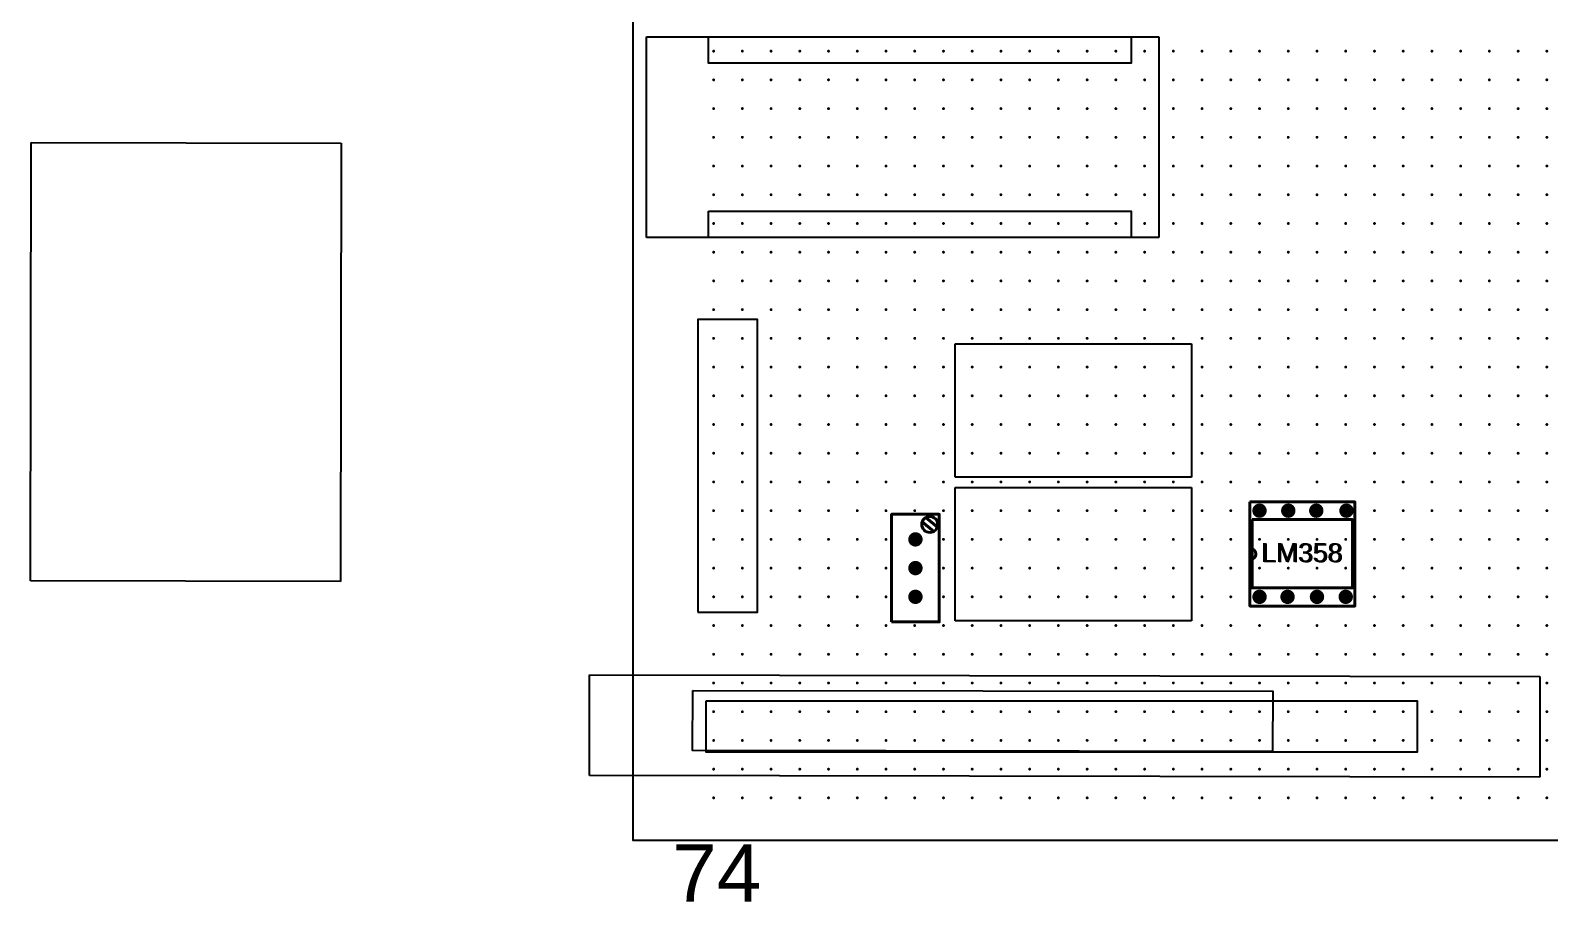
# Model space of a CAD drawing. Header units: inches. Extents: x 11.6 to 54.3, y -6.1 to 10.7.
# Drawn here: x 41.52 to 46.81, y -0.36 to 2.67 of the extents above; entities that cross this region are included whole.
import ezdxf

# ---------------------------------------------------------------- set-up
doc = ezdxf.new("R2010")
doc.units = ezdxf.units.IN
doc.header["$MEASUREMENT"] = 0
for name, color, linetype in [('dots', 7, 'Continuous'), ('IMAGES', 7, 'Continuous'), ('Wiring', 7, 'Continuous')]:
    doc.layers.add(name, color=color, linetype=linetype)
doc.styles.get("Standard").update_dxf_attribs({"font": 'arial.ttf'})
picture_1 = doc.add_image_def('image4.dib', size_in_pixel=(1542, 163))
picture_2 = doc.add_image_def('image11.dib', size_in_pixel=(866, 1225))
picture_3 = doc.add_image_def('image15.dib', size_in_pixel=(675, 381))
picture_4 = doc.add_image_def('image2.dib', size_in_pixel=(1724, 675))

# ---------------------------------------------------------------- blocks, each defined once
blk = doc.blocks.new('*U3')
at = {"const_width": 0.005}
blk.add_lwpolyline([(-0.0025, 0, 1), (0.0025, 0, 1)], format="xyb", close=True, dxfattribs=at)
blk = doc.blocks.new('*U4')
at = {"layer": 'dots', "color": 0, "linetype": 'ByBlock', "lineweight": -2, "transparency": 16777216}
for p in [(4.4, 5.6), (4.5, 5.6), (4.6, 5.6), (4.7, 5.6), (4.8, 5.6), (4.9, 5.6), (5, 5.6), (5.1, 5.6), (5.2, 5.6), (5.3, 5.6), (5.4, 5.6), (5.5, 5.6), (5.6, 5.6), (5.7, 5.6), (5.8, 5.6), (5.9, 5.6), (6, 5.6), (6.1, 5.6), (6.2, 5.6), (6.3, 5.6), (6.4, 5.6), (6.5, 5.6), (6.6, 5.6), (6.7, 5.6), (6.8, 5.6), (6.9, 5.6), (7, 5.6), (7.1, 5.6), (7.2, 5.6), (7.3, 5.6), (4.4, 5.5), (4.5, 5.5), (4.6, 5.5), (4.7, 5.5), (4.8, 5.5), (4.9, 5.5), (5, 5.5), (5.1, 5.5), (5.2, 5.5), (5.3, 5.5), (5.4, 5.5), (5.5, 5.5), (5.6, 5.5), (5.7, 5.5), (5.8, 5.5), (5.9, 5.5), (6, 5.5), (6.1, 5.5), (6.2, 5.5), (6.3, 5.5), (6.4, 5.5), (6.5, 5.5), (6.6, 5.5), (6.7, 5.5), (6.8, 5.5), (6.9, 5.5), (7, 5.5), (7.1, 5.5), (7.2, 5.5), (7.3, 5.5), (4.4, 5.4), (4.5, 5.4), (4.6, 5.4), (4.7, 5.4), (4.8, 5.4), (4.9, 5.4), (5, 5.4), (5.1, 5.4), (5.2, 5.4), (5.3, 5.4), (5.4, 5.4), (5.5, 5.4), (5.6, 5.4), (5.7, 5.4), (5.8, 5.4), (5.9, 5.4), (6, 5.4), (6.1, 5.4), (6.2, 5.4), (6.3, 5.4), (6.4, 5.4), (6.5, 5.4), (6.6, 5.4), (6.7, 5.4), (6.8, 5.4), (6.9, 5.4), (7, 5.4), (7.1, 5.4), (7.2, 5.4), (7.3, 5.4), (4.4, 5.3), (4.5, 5.3), (4.6, 5.3), (4.7, 5.3), (4.8, 5.3), (4.9, 5.3), (5, 5.3), (5.1, 5.3), (5.2, 5.3), (5.3, 5.3), (5.4, 5.3), (5.5, 5.3), (5.6, 5.3), (5.7, 5.3), (5.8, 5.3), (5.9, 5.3), (6, 5.3), (6.1, 5.3), (6.2, 5.3), (6.3, 5.3), (6.4, 5.3), (6.5, 5.3), (6.6, 5.3), (6.7, 5.3), (6.8, 5.3), (6.9, 5.3), (7, 5.3), (7.1, 5.3), (7.2, 5.3), (7.3, 5.3), (4.4, 5.2), (4.5, 5.2), (4.6, 5.2), (4.7, 5.2), (4.8, 5.2), (4.9, 5.2), (5, 5.2), (5.1, 5.2), (5.2, 5.2), (5.3, 5.2), (5.4, 5.2), (5.5, 5.2), (5.6, 5.2), (5.7, 5.2), (5.8, 5.2), (5.9, 5.2), (6, 5.2), (6.1, 5.2), (6.2, 5.2), (6.3, 5.2), (6.4, 5.2), (6.5, 5.2), (6.6, 5.2), (6.7, 5.2), (6.8, 5.2), (6.9, 5.2), (7, 5.2), (7.1, 5.2), (7.2, 5.2), (7.3, 5.2), (4.4, 5.1), (4.5, 5.1), (4.6, 5.1), (4.7, 5.1), (4.8, 5.1), (4.9, 5.1), (5, 5.1), (5.1, 5.1), (5.2, 5.1), (5.3, 5.1), (5.4, 5.1), (5.5, 5.1), (5.6, 5.1), (5.7, 5.1), (5.8, 5.1), (5.9, 5.1), (6, 5.1), (6.1, 5.1), (6.2, 5.1), (6.3, 5.1), (6.4, 5.1), (6.5, 5.1), (6.6, 5.1), (6.7, 5.1), (6.8, 5.1), (6.9, 5.1), (7, 5.1), (7.1, 5.1), (7.2, 5.1), (7.3, 5.1), (4.4, 5), (4.5, 5), (4.6, 5), (4.7, 5), (4.8, 5), (4.9, 5), (5, 5), (5.1, 5), (5.2, 5), (5.3, 5), (5.4, 5), (5.5, 5), (5.6, 5), (5.7, 5), (5.8, 5), (5.9, 5), (6, 5), (6.1, 5), (6.2, 5), (6.3, 5), (6.4, 5), (6.5, 5), (6.6, 5), (6.7, 5), (6.8, 5), (6.9, 5), (7, 5), (7.1, 5), (7.2, 5), (7.3, 5), (4.4, 4.9), (4.5, 4.9), (4.6, 4.9), (4.7, 4.9), (4.8, 4.9), (4.9, 4.9), (5, 4.9), (5.1, 4.9), (5.2, 4.9), (5.3, 4.9), (5.4, 4.9), (5.5, 4.9), (5.6, 4.9), (5.7, 4.9), (5.8, 4.9), (5.9, 4.9), (6, 4.9), (6.1, 4.9), (6.2, 4.9), (6.3, 4.9), (6.4, 4.9), (6.5, 4.9), (6.6, 4.9), (6.7, 4.9), (6.8, 4.9), (6.9, 4.9), (7, 4.9), (7.1, 4.9), (7.2, 4.9), (7.3, 4.9), (4.4, 4.8), (4.5, 4.8), (4.6, 4.8), (4.7, 4.8), (4.8, 4.8), (4.9, 4.8), (5, 4.8), (5.1, 4.8), (5.2, 4.8), (5.3, 4.8), (5.4, 4.8), (5.5, 4.8), (5.6, 4.8), (5.7, 4.8), (5.8, 4.8), (5.9, 4.8), (6, 4.8), (6.1, 4.8), (6.2, 4.8), (6.3, 4.8), (6.4, 4.8), (6.5, 4.8), (6.6, 4.8), (6.7, 4.8), (6.8, 4.8), (6.9, 4.8), (7, 4.8), (7.1, 4.8), (7.2, 4.8), (7.3, 4.8), (4.4, 4.7), (4.5, 4.7), (4.6, 4.7), (4.7, 4.7), (4.8, 4.7), (4.9, 4.7), (5, 4.7), (5.1, 4.7), (5.2, 4.7), (5.3, 4.7), (5.4, 4.7), (5.5, 4.7), (5.6, 4.7), (5.7, 4.7), (5.8, 4.7), (5.9, 4.7), (6, 4.7), (6.1, 4.7), (6.2, 4.7), (6.3, 4.7), (6.4, 4.7), (6.5, 4.7), (6.6, 4.7), (6.7, 4.7), (6.8, 4.7), (6.9, 4.7), (7, 4.7), (7.1, 4.7), (7.2, 4.7), (7.3, 4.7), (4.4, 4.6), (4.5, 4.6), (4.6, 4.6), (4.7, 4.6), (4.8, 4.6), (4.9, 4.6), (5, 4.6), (5.1, 4.6), (5.2, 4.6), (5.3, 4.6), (5.4, 4.6), (5.5, 4.6), (5.6, 4.6), (5.7, 4.6), (5.8, 4.6), (5.9, 4.6), (6, 4.6), (6.1, 4.6), (6.2, 4.6), (6.3, 4.6), (6.4, 4.6), (6.5, 4.6), (6.6, 4.6), (6.7, 4.6), (6.8, 4.6), (6.9, 4.6), (7, 4.6), (7.1, 4.6), (7.2, 4.6), (7.3, 4.6), (4.4, 4.5), (4.5, 4.5), (4.6, 4.5), (4.7, 4.5), (4.8, 4.5), (4.9, 4.5), (5, 4.5), (5.1, 4.5), (5.2, 4.5), (5.3, 4.5), (5.4, 4.5), (5.5, 4.5), (5.6, 4.5), (5.7, 4.5), (5.8, 4.5), (5.9, 4.5), (6, 4.5), (6.1, 4.5), (6.2, 4.5), (6.3, 4.5), (6.4, 4.5), (6.5, 4.5), (6.6, 4.5), (6.7, 4.5), (6.8, 4.5), (6.9, 4.5), (7, 4.5), (7.1, 4.5), (7.2, 4.5), (7.3, 4.5), (4.4, 4.4), (4.5, 4.4), (4.6, 4.4), (4.7, 4.4), (4.8, 4.4), (4.9, 4.4), (5, 4.4), (5.1, 4.4), (5.2, 4.4), (5.3, 4.4), (5.4, 4.4), (5.5, 4.4), (5.6, 4.4), (5.7, 4.4), (5.8, 4.4), (5.9, 4.4), (6, 4.4), (6.1, 4.4), (6.2, 4.4), (6.3, 4.4), (6.4, 4.4), (6.5, 4.4), (6.6, 4.4), (6.7, 4.4), (6.8, 4.4), (6.9, 4.4), (7, 4.4), (7.1, 4.4), (7.2, 4.4), (7.3, 4.4), (4.4, 4.3), (4.5, 4.3), (4.6, 4.3), (4.7, 4.3), (4.8, 4.3), (4.9, 4.3), (5, 4.3), (5.1, 4.3), (5.2, 4.3), (5.3, 4.3), (5.4, 4.3), (5.5, 4.3), (5.6, 4.3), (5.7, 4.3), (5.8, 4.3), (5.9, 4.3), (6, 4.3), (6.1, 4.3), (6.2, 4.3), (6.3, 4.3), (6.4, 4.3), (6.5, 4.3), (6.6, 4.3), (6.7, 4.3), (6.8, 4.3), (6.9, 4.3), (7, 4.3), (7.1, 4.3), (7.2, 4.3), (7.3, 4.3), (4.4, 4.2), (4.5, 4.2), (4.6, 4.2), (4.7, 4.2), (4.8, 4.2), (4.9, 4.2), (5, 4.2), (5.1, 4.2), (5.2, 4.2), (5.3, 4.2), (5.4, 4.2), (5.5, 4.2), (5.6, 4.2), (5.7, 4.2), (5.8, 4.2), (5.9, 4.2), (6, 4.2), (6.1, 4.2), (6.2, 4.2), (6.3, 4.2), (6.4, 4.2), (6.5, 4.2), (6.6, 4.2), (6.7, 4.2), (6.8, 4.2), (6.9, 4.2), (7, 4.2), (7.1, 4.2), (7.2, 4.2), (7.3, 4.2), (4.4, 4.1), (4.5, 4.1), (4.6, 4.1), (4.7, 4.1), (4.8, 4.1), (4.9, 4.1), (5, 4.1), (5.1, 4.1), (5.2, 4.1), (5.3, 4.1), (5.4, 4.1), (5.5, 4.1), (5.6, 4.1), (5.7, 4.1), (5.8, 4.1), (5.9, 4.1), (6, 4.1), (6.1, 4.1), (6.2, 4.1), (6.3, 4.1), (6.4, 4.1), (6.5, 4.1), (6.6, 4.1), (6.7, 4.1), (6.8, 4.1), (6.9, 4.1), (7, 4.1), (7.1, 4.1), (7.2, 4.1), (7.3, 4.1), (4.4, 4), (4.5, 4), (4.6, 4), (4.7, 4), (4.8, 4), (4.9, 4), (5, 4), (5.1, 4), (5.2, 4), (5.3, 4), (5.4, 4), (5.5, 4), (5.6, 4), (5.7, 4), (5.8, 4), (5.9, 4), (6, 4), (6.1, 4), (6.2, 4), (6.3, 4), (6.4, 4), (6.5, 4), (6.6, 4), (6.7, 4), (6.8, 4), (6.9, 4), (7, 4), (7.1, 4), (7.2, 4), (7.3, 4), (4.4, 3.9), (4.5, 3.9), (4.6, 3.9), (4.7, 3.9), (4.8, 3.9), (4.9, 3.9), (5, 3.9), (5.1, 3.9), (5.2, 3.9), (5.3, 3.9), (5.4, 3.9), (5.5, 3.9), (5.6, 3.9), (5.7, 3.9), (5.8, 3.9), (5.9, 3.9), (6, 3.9), (6.1, 3.9), (6.2, 3.9), (6.3, 3.9), (6.4, 3.9), (6.5, 3.9), (6.6, 3.9), (6.7, 3.9), (6.8, 3.9), (6.9, 3.9), (7, 3.9), (7.1, 3.9), (7.2, 3.9), (7.3, 3.9), (4.4, 3.8), (4.5, 3.8), (4.6, 3.8), (4.7, 3.8), (4.8, 3.8), (4.9, 3.8), (5, 3.8), (5.1, 3.8), (5.2, 3.8), (5.3, 3.8), (5.4, 3.8), (5.5, 3.8), (5.6, 3.8), (5.7, 3.8), (5.8, 3.8), (5.9, 3.8), (6, 3.8), (6.1, 3.8), (6.2, 3.8), (6.3, 3.8), (6.4, 3.8), (6.5, 3.8), (6.6, 3.8), (6.7, 3.8), (6.8, 3.8), (6.9, 3.8), (7, 3.8), (7.1, 3.8), (7.2, 3.8), (7.3, 3.8), (4.4, 3.7), (4.5, 3.7), (4.6, 3.7), (4.7, 3.7), (4.8, 3.7), (4.9, 3.7), (5, 3.7), (5.1, 3.7), (5.2, 3.7), (5.3, 3.7), (5.4, 3.7), (5.5, 3.7), (5.6, 3.7), (5.7, 3.7), (5.8, 3.7), (5.9, 3.7), (6, 3.7), (6.1, 3.7), (6.2, 3.7), (6.3, 3.7), (6.4, 3.7), (6.5, 3.7), (6.6, 3.7), (6.7, 3.7), (6.8, 3.7), (6.9, 3.7), (7, 3.7), (7.1, 3.7), (7.2, 3.7), (7.3, 3.7), (4.4, 3.6), (4.5, 3.6), (4.6, 3.6), (4.7, 3.6), (4.8, 3.6), (4.9, 3.6), (5, 3.6), (5.1, 3.6), (5.2, 3.6), (5.3, 3.6), (5.4, 3.6), (5.5, 3.6), (5.6, 3.6), (5.7, 3.6), (5.8, 3.6), (5.9, 3.6), (6, 3.6), (6.1, 3.6), (6.2, 3.6), (6.3, 3.6), (6.4, 3.6), (6.5, 3.6), (6.6, 3.6), (6.7, 3.6), (6.8, 3.6), (6.9, 3.6), (7, 3.6), (7.1, 3.6), (7.2, 3.6), (7.3, 3.6), (4.4, 3.5), (4.5, 3.5), (4.6, 3.5), (4.7, 3.5), (4.8, 3.5), (4.9, 3.5), (5, 3.5), (5.1, 3.5), (5.2, 3.5), (5.3, 3.5), (5.4, 3.5), (5.5, 3.5), (5.6, 3.5), (5.7, 3.5), (5.8, 3.5), (5.9, 3.5), (6, 3.5), (6.1, 3.5), (6.2, 3.5), (6.3, 3.5), (6.4, 3.5), (6.5, 3.5), (6.6, 3.5), (6.7, 3.5), (6.8, 3.5), (6.9, 3.5), (7, 3.5), (7.1, 3.5), (7.2, 3.5), (7.3, 3.5), (4.4, 3.4), (4.5, 3.4), (4.6, 3.4), (4.7, 3.4), (4.8, 3.4), (4.9, 3.4), (5, 3.4), (5.1, 3.4), (5.2, 3.4), (5.3, 3.4), (5.4, 3.4), (5.5, 3.4), (5.6, 3.4), (5.7, 3.4), (5.8, 3.4), (5.9, 3.4), (6, 3.4), (6.1, 3.4), (6.2, 3.4), (6.3, 3.4), (6.4, 3.4), (6.5, 3.4), (6.6, 3.4), (6.7, 3.4), (6.8, 3.4), (6.9, 3.4), (7, 3.4), (7.1, 3.4), (7.2, 3.4), (7.3, 3.4), (4.4, 3.3), (4.5, 3.3), (4.6, 3.3), (4.7, 3.3), (4.8, 3.3), (4.9, 3.3), (5, 3.3), (5.1, 3.3), (5.2, 3.3), (5.3, 3.3), (5.4, 3.3), (5.5, 3.3), (5.6, 3.3), (5.7, 3.3), (5.8, 3.3), (5.9, 3.3), (6, 3.3), (6.1, 3.3), (6.2, 3.3), (6.3, 3.3), (6.4, 3.3), (6.5, 3.3), (6.6, 3.3), (6.7, 3.3), (6.8, 3.3), (6.9, 3.3), (7, 3.3), (7.1, 3.3), (7.2, 3.3), (7.3, 3.3), (4.4, 3.2), (4.5, 3.2), (4.6, 3.2), (4.7, 3.2), (4.8, 3.2), (4.9, 3.2), (5, 3.2), (5.1, 3.2), (5.2, 3.2), (5.3, 3.2), (5.4, 3.2), (5.5, 3.2), (5.6, 3.2), (5.7, 3.2), (5.8, 3.2), (5.9, 3.2), (6, 3.2), (6.1, 3.2), (6.2, 3.2), (6.3, 3.2), (6.4, 3.2), (6.5, 3.2), (6.6, 3.2), (6.7, 3.2), (6.8, 3.2), (6.9, 3.2), (7, 3.2), (7.1, 3.2), (7.2, 3.2), (7.3, 3.2), (4.4, 3.1), (4.5, 3.1), (4.6, 3.1), (4.7, 3.1), (4.8, 3.1), (4.9, 3.1), (5, 3.1), (5.1, 3.1), (5.2, 3.1), (5.3, 3.1), (5.4, 3.1), (5.5, 3.1), (5.6, 3.1), (5.7, 3.1), (5.8, 3.1), (5.9, 3.1), (6, 3.1), (6.1, 3.1), (6.2, 3.1), (6.3, 3.1), (6.4, 3.1), (6.5, 3.1), (6.6, 3.1), (6.7, 3.1), (6.8, 3.1), (6.9, 3.1), (7, 3.1), (7.1, 3.1), (7.2, 3.1), (7.3, 3.1), (4.4, 3), (4.5, 3), (4.6, 3), (4.7, 3), (4.8, 3), (4.9, 3), (5, 3), (5.1, 3), (5.2, 3), (5.3, 3), (5.4, 3), (5.5, 3), (5.6, 3), (5.7, 3), (5.8, 3), (5.9, 3), (6, 3), (6.1, 3), (6.2, 3), (6.3, 3), (6.4, 3), (6.5, 3), (6.6, 3), (6.7, 3), (6.8, 3), (6.9, 3), (7, 3), (7.1, 3), (7.2, 3), (7.3, 3)]:
    blk.add_blockref('*U3', p, dxfattribs=at)
blk = doc.blocks.new('8Dip')
at = {"layer": 'IMAGES', "lineweight": 40}
for points in [[(0.0441, -0.021), (0.4094, -0.021), (0.4094, -0.3834), (0.0441, -0.3834)], [(0.0518, -0.0824), (0.4012, -0.0824), (0.4012, -0.3203), (0.0518, -0.3203)]]:
    blk.add_lwpolyline(points, close=True, dxfattribs=at)
at = {"layer": 'IMAGES', "const_width": 0.025}
for points in [[(0.0652, -0.0513, 1), (0.0902, -0.0513, 1)], [(0.1652, -0.0513, 1), (0.1902, -0.0513, 1)], [(0.2627, -0.0513, 1), (0.2877, -0.0513, 1)], [(0.3677, -0.0513, 1), (0.3927, -0.0513, 1)], [(0.0652, -0.3513, 1), (0.0902, -0.3513, 1)], [(0.1627, -0.3513, 1), (0.1877, -0.3513, 1)], [(0.2652, -0.3513, 1), (0.2902, -0.3513, 1)], [(0.3652, -0.3513, 1), (0.3902, -0.3513, 1)]]:
    blk.add_lwpolyline(points, format="xyb", close=True, dxfattribs=at)
at = {"layer": 'IMAGES', "lineweight": 40}
blk.add_arc((0.0441, -0.2022), 0.0209, 270, 90, dxfattribs=at)
at = {"layer": 'IMAGES', "lineweight": 40, "char_height": 0.06604, "attachment_point": 1}
for insert in [(0.0826, -0.1644), (0.087, -0.1655)]:
    blk.add_mtext_dynamic_manual_height_columns('LM358', width=0.001074, gutter_width=0.3302, heights=[0], dxfattribs=dict(at, insert=insert))
blk = doc.blocks.new('trimpot')
at = {"layer": 'IMAGES', "lineweight": 40}
for p, q in [((0.0236, 0.161), (0.0635, 0.1278)), ((0.0364, 0.1764), (0.0763, 0.1431))]:
    blk.add_line(p, q, dxfattribs=at)
blk.add_lwpolyline([(-0.083, -0.1875), (0.083, -0.1875), (0.083, 0.1875), (-0.083, 0.1875)], close=True, dxfattribs=at)
at = {"layer": 'IMAGES', "const_width": 0.025}
for points in [[(-0.0125, 0.1, 1), (0.0125, 0.1, 1)], [(-0.0125, 0, 1), (0.0125, 0, 1)], [(-0.0125, -0.1, 1), (0.0125, -0.1, 1)]]:
    blk.add_lwpolyline(points, format="xyb", close=True, dxfattribs=at)
at = {"layer": 'IMAGES', "lineweight": 40}
blk.add_circle((0.0499, 0.1521), 0.0278, dxfattribs=at)
blk = doc.blocks.new('*U11')
at = {"const_width": 0.005}
blk.add_lwpolyline([(-0.0025, 0, 1), (0.0025, 0, 1)], format="xyb", close=True, dxfattribs=at)
blk = doc.blocks.new('*U12')
at = {"layer": 'dots', "color": 0, "linetype": 'ByBlock', "lineweight": -2, "transparency": 16777216}
for p in [(4.4, 5.6), (4.5, 5.6), (4.6, 5.6), (4.7, 5.6), (4.8, 5.6), (4.9, 5.6), (5, 5.6), (5.1, 5.6), (5.2, 5.6), (5.3, 5.6), (5.4, 5.6), (5.5, 5.6), (5.6, 5.6), (5.7, 5.6), (5.8, 5.6), (5.9, 5.6), (6, 5.6), (6.1, 5.6), (6.2, 5.6), (6.3, 5.6), (6.4, 5.6), (6.5, 5.6), (6.6, 5.6), (6.7, 5.6), (6.8, 5.6), (6.9, 5.6), (7, 5.6), (7.1, 5.6), (7.2, 5.6), (7.3, 5.6), (4.4, 5.5), (4.5, 5.5), (4.6, 5.5), (4.7, 5.5), (4.8, 5.5), (4.9, 5.5), (5, 5.5), (5.1, 5.5), (5.2, 5.5), (5.3, 5.5), (5.4, 5.5), (5.5, 5.5), (5.6, 5.5), (5.7, 5.5), (5.8, 5.5), (5.9, 5.5), (6, 5.5), (6.1, 5.5), (6.2, 5.5), (6.3, 5.5), (6.4, 5.5), (6.5, 5.5), (6.6, 5.5), (6.7, 5.5), (6.8, 5.5), (6.9, 5.5), (7, 5.5), (7.1, 5.5), (7.2, 5.5), (7.3, 5.5), (4.4, 5.4), (4.5, 5.4), (4.6, 5.4), (4.7, 5.4), (4.8, 5.4), (4.9, 5.4), (5, 5.4), (5.1, 5.4), (5.2, 5.4), (5.3, 5.4), (5.4, 5.4), (5.5, 5.4), (5.6, 5.4), (5.7, 5.4), (5.8, 5.4), (5.9, 5.4), (6, 5.4), (6.1, 5.4), (6.2, 5.4), (6.3, 5.4), (6.4, 5.4), (6.5, 5.4), (6.6, 5.4), (6.7, 5.4), (6.8, 5.4), (6.9, 5.4), (7, 5.4), (7.1, 5.4), (7.2, 5.4), (7.3, 5.4), (4.4, 5.3), (4.5, 5.3), (4.6, 5.3), (4.7, 5.3), (4.8, 5.3), (4.9, 5.3), (5, 5.3), (5.1, 5.3), (5.2, 5.3), (5.3, 5.3), (5.4, 5.3), (5.5, 5.3), (5.6, 5.3), (5.7, 5.3), (5.8, 5.3), (5.9, 5.3), (6, 5.3), (6.1, 5.3), (6.2, 5.3), (6.3, 5.3), (6.4, 5.3), (6.5, 5.3), (6.6, 5.3), (6.7, 5.3), (6.8, 5.3), (6.9, 5.3), (7, 5.3), (7.1, 5.3), (7.2, 5.3), (7.3, 5.3), (4.4, 5.2), (4.5, 5.2), (4.6, 5.2), (4.7, 5.2), (4.8, 5.2), (4.9, 5.2), (5, 5.2), (5.1, 5.2), (5.2, 5.2), (5.3, 5.2), (5.4, 5.2), (5.5, 5.2), (5.6, 5.2), (5.7, 5.2), (5.8, 5.2), (5.9, 5.2), (6, 5.2), (6.1, 5.2), (6.2, 5.2), (6.3, 5.2), (6.4, 5.2), (6.5, 5.2), (6.6, 5.2), (6.7, 5.2), (6.8, 5.2), (6.9, 5.2), (7, 5.2), (7.1, 5.2), (7.2, 5.2), (7.3, 5.2), (4.4, 5.1), (4.5, 5.1), (4.6, 5.1), (4.7, 5.1), (4.8, 5.1), (4.9, 5.1), (5, 5.1), (5.1, 5.1), (5.2, 5.1), (5.3, 5.1), (5.4, 5.1), (5.5, 5.1), (5.6, 5.1), (5.7, 5.1), (5.8, 5.1), (5.9, 5.1), (6, 5.1), (6.1, 5.1), (6.2, 5.1), (6.3, 5.1), (6.4, 5.1), (6.5, 5.1), (6.6, 5.1), (6.7, 5.1), (6.8, 5.1), (6.9, 5.1), (7, 5.1), (7.1, 5.1), (7.2, 5.1), (7.3, 5.1), (4.4, 5), (4.5, 5), (4.6, 5), (4.7, 5), (4.8, 5), (4.9, 5), (5, 5), (5.1, 5), (5.2, 5), (5.3, 5), (5.4, 5), (5.5, 5), (5.6, 5), (5.7, 5), (5.8, 5), (5.9, 5), (6, 5), (6.1, 5), (6.2, 5), (6.3, 5), (6.4, 5), (6.5, 5), (6.6, 5), (6.7, 5), (6.8, 5), (6.9, 5), (7, 5), (7.1, 5), (7.2, 5), (7.3, 5), (4.4, 4.9), (4.5, 4.9), (4.6, 4.9), (4.7, 4.9), (4.8, 4.9), (4.9, 4.9), (5, 4.9), (5.1, 4.9), (5.2, 4.9), (5.3, 4.9), (5.4, 4.9), (5.5, 4.9), (5.6, 4.9), (5.7, 4.9), (5.8, 4.9), (5.9, 4.9), (6, 4.9), (6.1, 4.9), (6.2, 4.9), (6.3, 4.9), (6.4, 4.9), (6.5, 4.9), (6.6, 4.9), (6.7, 4.9), (6.8, 4.9), (6.9, 4.9), (7, 4.9), (7.1, 4.9), (7.2, 4.9), (7.3, 4.9), (4.4, 4.8), (4.5, 4.8), (4.6, 4.8), (4.7, 4.8), (4.8, 4.8), (4.9, 4.8), (5, 4.8), (5.1, 4.8), (5.2, 4.8), (5.3, 4.8), (5.4, 4.8), (5.5, 4.8), (5.6, 4.8), (5.7, 4.8), (5.8, 4.8), (5.9, 4.8), (6, 4.8), (6.1, 4.8), (6.2, 4.8), (6.3, 4.8), (6.4, 4.8), (6.5, 4.8), (6.6, 4.8), (6.7, 4.8), (6.8, 4.8), (6.9, 4.8), (7, 4.8), (7.1, 4.8), (7.2, 4.8), (7.3, 4.8), (4.4, 4.7), (4.5, 4.7), (4.6, 4.7), (4.7, 4.7), (4.8, 4.7), (4.9, 4.7), (5, 4.7), (5.1, 4.7), (5.2, 4.7), (5.3, 4.7), (5.4, 4.7), (5.5, 4.7), (5.6, 4.7), (5.7, 4.7), (5.8, 4.7), (5.9, 4.7), (6, 4.7), (6.1, 4.7), (6.2, 4.7), (6.3, 4.7), (6.4, 4.7), (6.5, 4.7), (6.6, 4.7), (6.7, 4.7), (6.8, 4.7), (6.9, 4.7), (7, 4.7), (7.1, 4.7), (7.2, 4.7), (7.3, 4.7), (4.4, 4.6), (4.5, 4.6), (4.6, 4.6), (4.7, 4.6), (4.8, 4.6), (4.9, 4.6), (5, 4.6), (5.1, 4.6), (5.2, 4.6), (5.3, 4.6), (5.4, 4.6), (5.5, 4.6), (5.6, 4.6), (5.7, 4.6), (5.8, 4.6), (5.9, 4.6), (6, 4.6), (6.1, 4.6), (6.2, 4.6), (6.3, 4.6), (6.4, 4.6), (6.5, 4.6), (6.6, 4.6), (6.7, 4.6), (6.8, 4.6), (6.9, 4.6), (7, 4.6), (7.1, 4.6), (7.2, 4.6), (7.3, 4.6), (4.4, 4.5), (4.5, 4.5), (4.6, 4.5), (4.7, 4.5), (4.8, 4.5), (4.9, 4.5), (5, 4.5), (5.1, 4.5), (5.2, 4.5), (5.3, 4.5), (5.4, 4.5), (5.5, 4.5), (5.6, 4.5), (5.7, 4.5), (5.8, 4.5), (5.9, 4.5), (6, 4.5), (6.1, 4.5), (6.2, 4.5), (6.3, 4.5), (6.4, 4.5), (6.5, 4.5), (6.6, 4.5), (6.7, 4.5), (6.8, 4.5), (6.9, 4.5), (7, 4.5), (7.1, 4.5), (7.2, 4.5), (7.3, 4.5), (4.4, 4.4), (4.5, 4.4), (4.6, 4.4), (4.7, 4.4), (4.8, 4.4), (4.9, 4.4), (5, 4.4), (5.1, 4.4), (5.2, 4.4), (5.3, 4.4), (5.4, 4.4), (5.5, 4.4), (5.6, 4.4), (5.7, 4.4), (5.8, 4.4), (5.9, 4.4), (6, 4.4), (6.1, 4.4), (6.2, 4.4), (6.3, 4.4), (6.4, 4.4), (6.5, 4.4), (6.6, 4.4), (6.7, 4.4), (6.8, 4.4), (6.9, 4.4), (7, 4.4), (7.1, 4.4), (7.2, 4.4), (7.3, 4.4), (4.4, 4.3), (4.5, 4.3), (4.6, 4.3), (4.7, 4.3), (4.8, 4.3), (4.9, 4.3), (5, 4.3), (5.1, 4.3), (5.2, 4.3), (5.3, 4.3), (5.4, 4.3), (5.5, 4.3), (5.6, 4.3), (5.7, 4.3), (5.8, 4.3), (5.9, 4.3), (6, 4.3), (6.1, 4.3), (6.2, 4.3), (6.3, 4.3), (6.4, 4.3), (6.5, 4.3), (6.6, 4.3), (6.7, 4.3), (6.8, 4.3), (6.9, 4.3), (7, 4.3), (7.1, 4.3), (7.2, 4.3), (7.3, 4.3), (4.4, 4.2), (4.5, 4.2), (4.6, 4.2), (4.7, 4.2), (4.8, 4.2), (4.9, 4.2), (5, 4.2), (5.1, 4.2), (5.2, 4.2), (5.3, 4.2), (5.4, 4.2), (5.5, 4.2), (5.6, 4.2), (5.7, 4.2), (5.8, 4.2), (5.9, 4.2), (6, 4.2), (6.1, 4.2), (6.2, 4.2), (6.3, 4.2), (6.4, 4.2), (6.5, 4.2), (6.6, 4.2), (6.7, 4.2), (6.8, 4.2), (6.9, 4.2), (7, 4.2), (7.1, 4.2), (7.2, 4.2), (7.3, 4.2), (4.4, 4.1), (4.5, 4.1), (4.6, 4.1), (4.7, 4.1), (4.8, 4.1), (4.9, 4.1), (5, 4.1), (5.1, 4.1), (5.2, 4.1), (5.3, 4.1), (5.4, 4.1), (5.5, 4.1), (5.6, 4.1), (5.7, 4.1), (5.8, 4.1), (5.9, 4.1), (6, 4.1), (6.1, 4.1), (6.2, 4.1), (6.3, 4.1), (6.4, 4.1), (6.5, 4.1), (6.6, 4.1), (6.7, 4.1), (6.8, 4.1), (6.9, 4.1), (7, 4.1), (7.1, 4.1), (7.2, 4.1), (7.3, 4.1), (4.4, 4), (4.5, 4), (4.6, 4), (4.7, 4), (4.8, 4), (4.9, 4), (5, 4), (5.1, 4), (5.2, 4), (5.3, 4), (5.4, 4), (5.5, 4), (5.6, 4), (5.7, 4), (5.8, 4), (5.9, 4), (6, 4), (6.1, 4), (6.2, 4), (6.3, 4), (6.4, 4), (6.5, 4), (6.6, 4), (6.7, 4), (6.8, 4), (6.9, 4), (7, 4), (7.1, 4), (7.2, 4), (7.3, 4), (4.4, 3.9), (4.5, 3.9), (4.6, 3.9), (4.7, 3.9), (4.8, 3.9), (4.9, 3.9), (5, 3.9), (5.1, 3.9), (5.2, 3.9), (5.3, 3.9), (5.4, 3.9), (5.5, 3.9), (5.6, 3.9), (5.7, 3.9), (5.8, 3.9), (5.9, 3.9), (6, 3.9), (6.1, 3.9), (6.2, 3.9), (6.3, 3.9), (6.4, 3.9), (6.5, 3.9), (6.6, 3.9), (6.7, 3.9), (6.8, 3.9), (6.9, 3.9), (7, 3.9), (7.1, 3.9), (7.2, 3.9), (7.3, 3.9), (4.4, 3.8), (4.5, 3.8), (4.6, 3.8), (4.7, 3.8), (4.8, 3.8), (4.9, 3.8), (5, 3.8), (5.1, 3.8), (5.2, 3.8), (5.3, 3.8), (5.4, 3.8), (5.5, 3.8), (5.6, 3.8), (5.7, 3.8), (5.8, 3.8), (5.9, 3.8), (6, 3.8), (6.1, 3.8), (6.2, 3.8), (6.3, 3.8), (6.4, 3.8), (6.5, 3.8), (6.6, 3.8), (6.7, 3.8), (6.8, 3.8), (6.9, 3.8), (7, 3.8), (7.1, 3.8), (7.2, 3.8), (7.3, 3.8), (4.4, 3.7), (4.5, 3.7), (4.6, 3.7), (4.7, 3.7), (4.8, 3.7), (4.9, 3.7), (5, 3.7), (5.1, 3.7), (5.2, 3.7), (5.3, 3.7), (5.4, 3.7), (5.5, 3.7), (5.6, 3.7), (5.7, 3.7), (5.8, 3.7), (5.9, 3.7), (6, 3.7), (6.1, 3.7), (6.2, 3.7), (6.3, 3.7), (6.4, 3.7), (6.5, 3.7), (6.6, 3.7), (6.7, 3.7), (6.8, 3.7), (6.9, 3.7), (7, 3.7), (7.1, 3.7), (7.2, 3.7), (7.3, 3.7), (4.4, 3.6), (4.5, 3.6), (4.6, 3.6), (4.7, 3.6), (4.8, 3.6), (4.9, 3.6), (5, 3.6), (5.1, 3.6), (5.2, 3.6), (5.3, 3.6), (5.4, 3.6), (5.5, 3.6), (5.6, 3.6), (5.7, 3.6), (5.8, 3.6), (5.9, 3.6), (6, 3.6), (6.1, 3.6), (6.2, 3.6), (6.3, 3.6), (6.4, 3.6), (6.5, 3.6), (6.6, 3.6), (6.7, 3.6), (6.8, 3.6), (6.9, 3.6), (7, 3.6), (7.1, 3.6), (7.2, 3.6), (7.3, 3.6), (4.4, 3.5), (4.5, 3.5), (4.6, 3.5), (4.7, 3.5), (4.8, 3.5), (4.9, 3.5), (5, 3.5), (5.1, 3.5), (5.2, 3.5), (5.3, 3.5), (5.4, 3.5), (5.5, 3.5), (5.6, 3.5), (5.7, 3.5), (5.8, 3.5), (5.9, 3.5), (6, 3.5), (6.1, 3.5), (6.2, 3.5), (6.3, 3.5), (6.4, 3.5), (6.5, 3.5), (6.6, 3.5), (6.7, 3.5), (6.8, 3.5), (6.9, 3.5), (7, 3.5), (7.1, 3.5), (7.2, 3.5), (7.3, 3.5), (4.4, 3.4), (4.5, 3.4), (4.6, 3.4), (4.7, 3.4), (4.8, 3.4), (4.9, 3.4), (5, 3.4), (5.1, 3.4), (5.2, 3.4), (5.3, 3.4), (5.4, 3.4), (5.5, 3.4), (5.6, 3.4), (5.7, 3.4), (5.8, 3.4), (5.9, 3.4), (6, 3.4), (6.1, 3.4), (6.2, 3.4), (6.3, 3.4), (6.4, 3.4), (6.5, 3.4), (6.6, 3.4), (6.7, 3.4), (6.8, 3.4), (6.9, 3.4), (7, 3.4), (7.1, 3.4), (7.2, 3.4), (7.3, 3.4), (4.4, 3.3), (4.5, 3.3), (4.6, 3.3), (4.7, 3.3), (4.8, 3.3), (4.9, 3.3), (5, 3.3), (5.1, 3.3), (5.2, 3.3), (5.3, 3.3), (5.4, 3.3), (5.5, 3.3), (5.6, 3.3), (5.7, 3.3), (5.8, 3.3), (5.9, 3.3), (6, 3.3), (6.1, 3.3), (6.2, 3.3), (6.3, 3.3), (6.4, 3.3), (6.5, 3.3), (6.6, 3.3), (6.7, 3.3), (6.8, 3.3), (6.9, 3.3), (7, 3.3), (7.1, 3.3), (7.2, 3.3), (7.3, 3.3), (4.4, 3.2), (4.5, 3.2), (4.6, 3.2), (4.7, 3.2), (4.8, 3.2), (4.9, 3.2), (5, 3.2), (5.1, 3.2), (5.2, 3.2), (5.3, 3.2), (5.4, 3.2), (5.5, 3.2), (5.6, 3.2), (5.7, 3.2), (5.8, 3.2), (5.9, 3.2), (6, 3.2), (6.1, 3.2), (6.2, 3.2), (6.3, 3.2), (6.4, 3.2), (6.5, 3.2), (6.6, 3.2), (6.7, 3.2), (6.8, 3.2), (6.9, 3.2), (7, 3.2), (7.1, 3.2), (7.2, 3.2), (7.3, 3.2), (4.4, 3.1), (4.5, 3.1), (4.6, 3.1), (4.7, 3.1), (4.8, 3.1), (4.9, 3.1), (5, 3.1), (5.1, 3.1), (5.2, 3.1), (5.3, 3.1), (5.4, 3.1), (5.5, 3.1), (5.6, 3.1), (5.7, 3.1), (5.8, 3.1), (5.9, 3.1), (6, 3.1), (6.1, 3.1), (6.2, 3.1), (6.3, 3.1), (6.4, 3.1), (6.5, 3.1), (6.6, 3.1), (6.7, 3.1), (6.8, 3.1), (6.9, 3.1), (7, 3.1), (7.1, 3.1), (7.2, 3.1), (7.3, 3.1), (4.4, 3), (4.5, 3), (4.6, 3), (4.7, 3), (4.8, 3), (4.9, 3), (5, 3), (5.1, 3), (5.2, 3), (5.3, 3), (5.4, 3), (5.5, 3), (5.6, 3), (5.7, 3), (5.8, 3), (5.9, 3), (6, 3), (6.1, 3), (6.2, 3), (6.3, 3), (6.4, 3), (6.5, 3), (6.6, 3), (6.7, 3), (6.8, 3), (6.9, 3), (7, 3), (7.1, 3), (7.2, 3), (7.3, 3)]:
    blk.add_blockref('*U11', p, dxfattribs=at)

msp = doc.modelspace()

# ---------------------------------------------------------------- linework, layer by layer
for points in [[(51.4949, -0.1487), (43.6199, -0.1487), (43.6199, 5.7263), (51.4949, 5.7263)], [(43.8449, 0.6466), (44.053, 0.6466), (44.053, 1.666), (43.8449, 1.666)], [(43.8279, 0.3741), (45.8467, 0.3712), (45.8453, 0.1617), (43.8266, 0.1646)]]:
    msp.add_lwpolyline(points, close=True)
at = {"layer": 'Wiring'}
for points in [[(43.8821, 2.6497), (45.3534, 2.6497), (45.3534, 2.5581), (43.8821, 2.5581)], [(43.8821, 2.0429), (45.3534, 2.0429), (45.3534, 1.9513), (43.8821, 1.9513)], [(43.8743, 0.3373), (46.3483, 0.3373), (46.3483, 0.1587), (43.8743, 0.1587)]]:
    msp.add_lwpolyline(points, close=True, dxfattribs=at)

# ---------------------------------------------------------------- block references
at = {"layer": 'dots', "rotation": 180}
for name in ['*U4', '*U12']:
    msp.add_blockref(name, (51.2, 5.6), dxfattribs=at)
at = {"layer": 'IMAGES', "lineweight": 40}
msp.add_blockref('8Dip', (45.7223, 1.0513), dxfattribs=at)
at = {"layer": 'IMAGES'}
msp.add_blockref('trimpot', (44.6025, 0.8), dxfattribs=at)

# ---------------------------------------------------------------- texts
at = {"insert": (44.0665, -0.3613), "char_height": 0.2, "attachment_point": 9}
msp.add_mtext_dynamic_manual_height_columns('74', width=0.2, gutter_width=1, heights=[0], dxfattribs=at)

# ---------------------------------------------------------------- pictures from other files: only their frames are drawn
at = {"layer": 'IMAGES'}
image = msp.add_image(picture_4, insert=(43.6663, 1.9513), size_in_units=(1.7838, 0.6984), dxfattribs=at)
image.dxf.flags = 7
image = msp.add_image(picture_2, insert=(41.5222, 0.7553), size_in_units=(1.0789, 1.5262), rotation=-0.1102, dxfattribs=at)
image.dxf.flags = 7
image = msp.add_image(picture_3, insert=(44.7411, 1.1167), size_in_units=(0.8221, 0.464), dxfattribs=at)
image.dxf.flags = 7
image = msp.add_image(picture_3, insert=(44.7411, 0.6167), size_in_units=(0.8221, 0.464), dxfattribs=at)
image.dxf.flags = 7
image = msp.add_image(picture_1, insert=(43.4679, 0.0783), size_in_units=(3.3074, 0.3496), rotation=-0.1004, dxfattribs=at)
image.dxf.flags = 7

doc.saveas('drawing.dxf')
